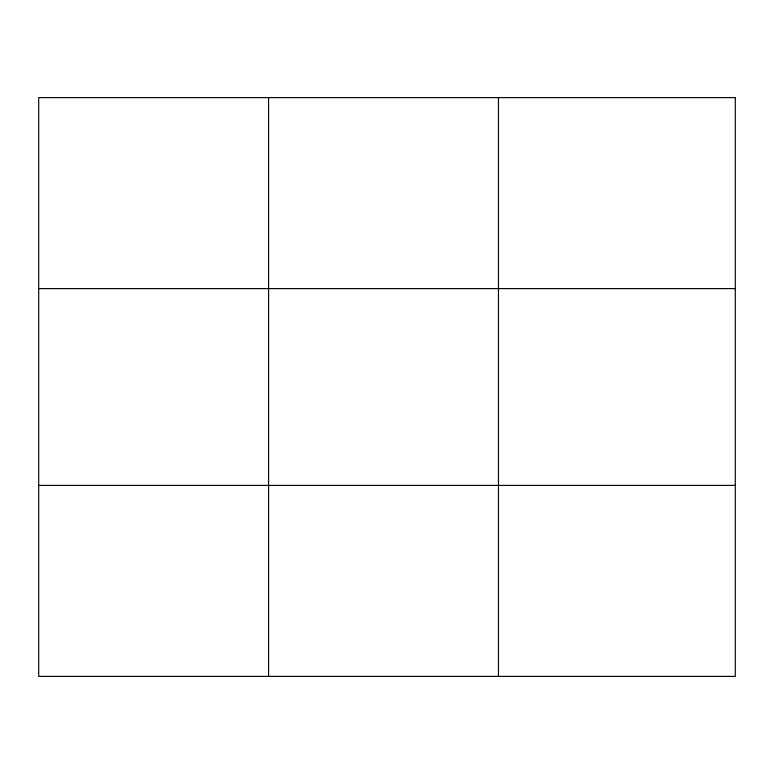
<?xml version="1.0" encoding="UTF-8"?>
<svg xmlns="http://www.w3.org/2000/svg" width="774" height="774" viewBox="0 0 774 774"><rect width="100%" height="100%" fill="white"/><g stroke="black" fill="none" stroke-linecap="round" stroke-linejoin="round"><path stroke-width="1.16" d="M268.578 676.389L268.578 97.611M498.456 676.389L498.456 97.611M38.7 288.605L735.3 288.605M38.7 485.395L735.3 485.395M735.3 97.611L735.3 676.389L38.7 676.389L38.7 97.611L735.3 97.611"/></g></svg>
